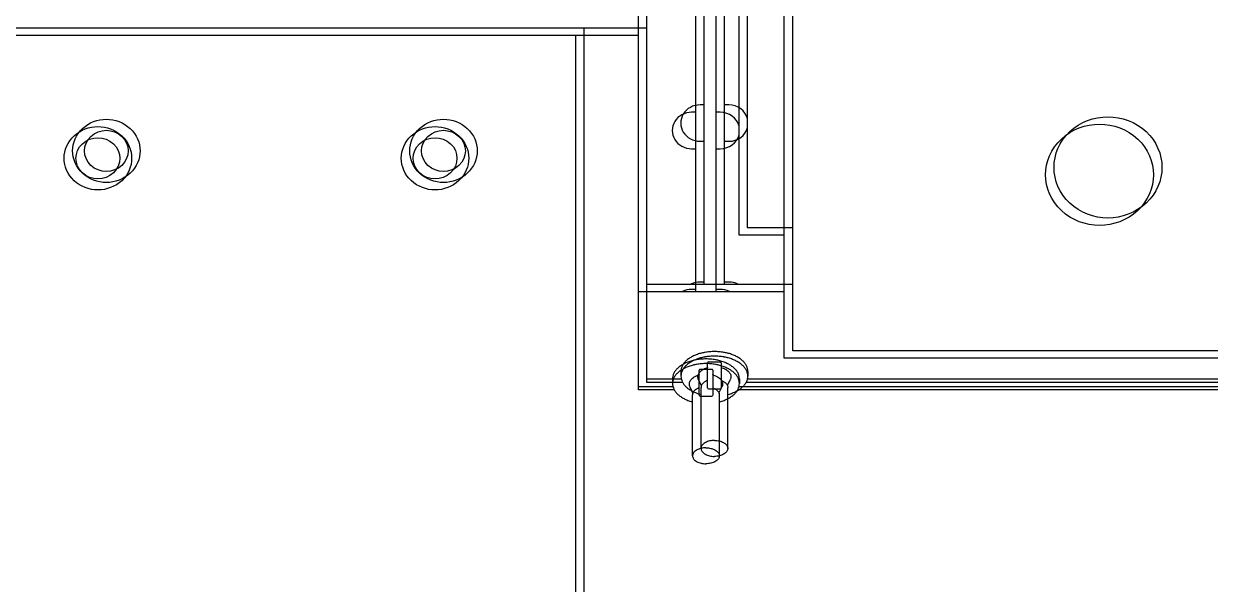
# Model space of a CAD drawing. Header units: inches. Extents: x 4821 to 127877, y 58012 to 433683.
# Drawn here: x 81489.9 to 81967.8, y 384409.9 to 384635.5 of the extents above; entities that cross this region are included whole.
import ezdxf

# ---------------------------------------------------------------- set-up
doc = ezdxf.new("R2010")
doc.units = ezdxf.units.IN
doc.header["$MEASUREMENT"] = 0
for name, color, linetype in [('A-FURN-FIXD', 10, 'Continuous'), ('A-WALL', 53, 'Continuous'), ('Cloums$0$A-COL-HAT', 8, 'Continuous'), ('EMG - ELEC - ID', 26, 'Continuous'), ('NECB-COLUM', 50, 'Continuous')]:
    doc.layers.add(name, color=color, linetype=linetype)

# ---------------------------------------------------------------- blocks, each defined once
blk = doc.blocks.new('COL BASEMT')
at = {"layer": 'Cloums$0$A-COL-HAT'}
h = blk.add_hatch(dxfattribs=at)
h.set_pattern_fill('ANSI31', color=256, scale=500)
h.set_pattern_definition([(45, (1452118.876, 42013.15), (-44.194174, 44.194174), [])])
h.paths.add_polyline_path([(1693546.85, 345625.99), (1693946.85, 345625.99), (1693950.94, 348875.93), (1693546.85, 348875.93)])
h.paths.add_polyline_path([(1688721.85, 335900.88), (1689121.55, 335900.88), (1689121.85, 337327.04), (1693949.19, 337326.96), (1693946.85, 345125.99), (1693546.85, 345125.99), (1693546.85, 337726.97), (1688721.85, 337727.04)])
h.paths.add_polyline_path([(1641271.85, 335200.88), (1640873.67, 335200.88), (1640871.85, 323973.06), (1689121.85, 323973.08), (1689121.4, 335200.88), (1688721.85, 335200.88), (1688721.85, 324373.08), (1641271.85, 324373.06)])
edge = h.paths.add_edge_path()
edge.add_line((1636446.85, 345125.99), (1636046.85, 345125.99))
edge.add_line((1636046.85, 345125.99), (1636049.02, 337698.91))
edge.add_arc((1626263.14, 338211.03), 9799.28, 305.315023, 357.004292, ccw=False)
edge.add_line((1631927.82, 330214.96), (1632171.53, 329896.4))
edge.add_arc((1626336.78, 338141.43), 10100.73, 305.285859, 355.375183)
edge.add_line((1636404.63, 337327), (1640874.01, 337327))
edge.add_line((1640874.01, 337327), (1640873.78, 335900.88))
edge.add_line((1640873.78, 335900.88), (1641271.85, 335900.88))
edge.add_line((1641271.85, 335900.88), (1641271.85, 337725.88))
edge.add_line((1641271.85, 337725.88), (1636446.85, 337725.88))
edge.add_line((1636446.85, 337725.88), (1636446.85, 345125.99))
h.paths.add_polyline_path([(1636046.85, 345625.99), (1636446.85, 345625.99), (1636446.85, 348875.93), (1636048.92, 348875.93)])
blk = doc.blocks.new('A$C0e128a0b')
at = {"layer": 'A-FURN-FIXD'}
for p, q in [((12.64, 1808.84), (12.64, 1329.38)), ((21.73, 1810.96), (21.73, 1315.05)), ((22.74, 1810.78), (22.74, 1314.48)), ((12.64, 1329.38), (-207.41, 1329.38)), ((-26.72, 1314.85), (-26.72, 1329.38)), ((-8.55, 1329.38), (-8.55, 1282.83)), ((19.25, 1315.05), (20.73, 1315.05)), ((-168.04, 1314.85), (-26.72, 1314.85)), ((-8.55, 1307.6), (-207.41, 1307.6)), ((-65.84, 1308.94), (-65.84, 1307.6)), ((-54.23, 1307.6), (-54.23, 1308.94)), ((-9.31, 1308.94), (-9.31, 1307.6)), ((23.75, 1308.52), (21.85, 1309.43)), ((43.79, 1308.64), (24.31, 1308.64)), ((16.18, 1302.48), (16.18, 1306.25)), ((16.44, 1306.52), (24.48, 1306.52)), ((24.74, 1302.48), (24.74, 1306.25)), ((-8.55, 1301.14), (-207.41, 1301.14)), ((-65.84, 1301.14), (-65.84, 1299.79)), ((-54.23, 1299.79), (-54.23, 1301.14)), ((-9.31, 1301.14), (-9.31, 1299.79)), ((24.48, 1302.21), (16.44, 1302.21)), ((23.75, 1300.21), (21.85, 1299.31)), ((43.79, 1300.09), (24.31, 1300.09)), ((19.25, 1293.69), (20.73, 1293.69)), ((21.73, 1293.69), (21.73, 1282.83)), ((22.74, 1294.25), (22.74, 1282.83)), ((22.74, 1282.83), (-211.45, 1282.83)), ((-90.34, 1282.83), (-90.34, 962.95)), ((133.61, 1262.82), (-90.34, 1262.82))]:
    blk.add_line(p, q, dxfattribs=at)
for centre, major_axis, start_param, end_param in [((-45.9, 1430.06), (0, 17.23), 3.926991, 10.210176), ((-60.04, 1308.94), (0, -6.19), 3.38233, 4.712389), ((-60.04, 1308.94), (0, 6.19), -1.570796, -0.240738), ((-3.51, 1308.94), (0, 6.19), 1.080658, 1.570796), ((16.44, 1306.25), (0, -0.269), 3.141593, 4.712389), ((24.49, 1306.25), (0, 0.269), -1.570796, 0), ((-60.04, 1299.79), (0, -6.19), 4.712389, 7.853982), ((-3.51, 1299.79), (0, -6.19), 4.712389, 5.202528), ((16.44, 1302.48), (0, -0.269), 4.712389, 6.283185), ((24.49, 1302.48), (0, 0.269), 3.141593, 4.712389), ((-51.17, 1217.84), (0, -10.77), 0.785398, 7.068583), ((-51.17, 1217.84), (0, 7), 3.926991, 10.210176), ((-51.17, 1110.17), (0, -10.77), 0.785398, 7.068583), ((-51.17, 1110.17), (0, 7), 3.926991, 10.210176)]:
    blk.add_ellipse(centre, major_axis=major_axis, ratio=0.9375, start_param=start_param, end_param=end_param, dxfattribs=at)
for points, knots in [([(19.25, 1315.05), (18.94, 1315.05), (18.32, 1314.97), (17.42, 1314.64), (16.56, 1314.1), (15.76, 1313.36), (15.04, 1312.43), (14.4, 1311.35), (13.86, 1310.13), (13.45, 1308.87), (13.25, 1308.01), (13.17, 1307.6)], [0, 0, 0, 0, 0.904032, 1.834111, 2.812235, 3.853811, 4.966974, 6.153135, 7.408055, 8.722997, 9.874832, 9.874832, 9.874832, 9.874832]), ([(20.73, 1315.05), (20.43, 1315.05), (19.81, 1314.97), (18.91, 1314.64), (18.05, 1314.1), (17.25, 1313.36), (16.52, 1312.43), (15.88, 1311.35), (15.34, 1310.13), (14.93, 1308.87), (14.73, 1308.01), (14.66, 1307.6)], [0, 0, 0, 0, 0.904032, 1.834111, 2.812235, 3.853811, 4.966974, 6.153135, 7.408055, 8.722997, 9.874832, 9.874832, 9.874832, 9.874832]), ([(21.73, 1314.92), (21.7, 1314.92), (21.37, 1315.01), (21.03, 1315.05), (20.73, 1315.05)], [0, 0, 0, 0, 0.0943307, 0.9983626, 0.9983626, 0.9983626, 0.9983626]), ([(26.57, 1308.64), (26.56, 1308.7), (26.42, 1309.21), (26.12, 1310.13), (25.58, 1311.35), (24.94, 1312.43), (24.21, 1313.36), (23.41, 1314.1), (22.58, 1314.62), (22, 1314.84), (21.73, 1314.92)], [0, 0, 0, 0, 0.154445, 1.469388, 2.724308, 3.910469, 5.023631, 6.065207, 7.043331, 7.879563, 7.879563, 7.879563, 7.879563]), ([(13.17, 1307.6), (13.16, 1307.53), (13.06, 1306.96), (12.92, 1305.88), (12.88, 1304.88), (12.88, 1304.37)], [0, 0, 0, 0, 0.211178, 1.60721, 3.02025, 3.02025, 3.02025, 3.02025]), ([(14.66, 1307.6), (14.64, 1307.53), (14.54, 1306.96), (14.43, 1306.11), (14.38, 1305.34), (14.37, 1305.06)], [0, 0, 0, 0, 0.211178, 1.60721, 2.379528, 2.379528, 2.379528, 2.379528]), ([(18.04, 1306.79), (18.12, 1307.03), (18.22, 1307.3), (18.34, 1307.56), (18.36, 1307.6)], [0, 0, 0, 0, 0.6948205, 0.8177623, 0.8177623, 0.8177623, 0.8177623]), ([(18.36, 1307.6), (18.44, 1307.77), (18.63, 1308.14), (18.99, 1308.64), (19.41, 1309.07), (19.88, 1309.39), (20.37, 1309.59), (20.87, 1309.67), (21.37, 1309.62), (21.7, 1309.51), (21.85, 1309.43)], [0, 0, 0, 0, 0.537463, 1.159041, 1.740033, 2.282308, 2.793111, 3.285485, 3.776302, 4.28288, 4.28288, 4.28288, 4.28288]), ([(22.11, 1306.52), (22.12, 1306.56), (22.21, 1306.8), (22.37, 1307.18), (22.56, 1307.49), (22.64, 1307.61)], [0, 0, 0, 0, 0.094235, 0.742888, 1.140275, 1.140275, 1.140275, 1.140275]), ([(22.64, 1307.61), (22.68, 1307.67), (22.84, 1307.88), (23.15, 1308.2), (23.59, 1308.5), (23.99, 1308.62), (24.23, 1308.64), (24.31, 1308.64)], [0, 0, 0, 0, 0.205078, 0.758152, 1.267138, 1.744819, 1.978554, 1.978554, 1.978554, 1.978554]), ([(41.24, 1304.37), (41.24, 1304.63), (41.27, 1305.15), (41.39, 1305.91), (41.6, 1306.61), (41.88, 1307.24), (42.23, 1307.78), (42.63, 1308.2), (43.07, 1308.5), (43.47, 1308.62), (43.71, 1308.64), (43.79, 1308.64)], [0, 0, 0, 0, 0.730753, 1.446856, 2.134806, 2.78346, 3.385395, 3.938469, 4.447456, 4.925136, 5.158871, 5.158871, 5.158871, 5.158871]), ([(43.79, 1308.64), (43.87, 1308.64), (44.11, 1308.62), (44.51, 1308.5), (44.95, 1308.2), (45.35, 1307.78), (45.7, 1307.24), (45.98, 1306.61), (46.18, 1305.91), (46.31, 1305.15), (46.34, 1304.63), (46.34, 1304.37)], [0, 0, 0, 0, 0.233735, 0.711416, 1.220402, 1.773477, 2.375412, 3.024065, 3.712015, 4.428118, 5.158871, 5.158871, 5.158871, 5.158871]), ([(12.88, 1304.37), (12.88, 1303.86), (12.92, 1302.85), (13.06, 1301.78), (13.16, 1301.21), (13.17, 1301.14)], [0, 0, 0, 0, 1.41304, 2.809072, 3.02025, 3.02025, 3.02025, 3.02025]), ([(14.37, 1303.67), (14.38, 1303.4), (14.43, 1302.62), (14.54, 1301.78), (14.64, 1301.21), (14.66, 1301.14)], [0, 0, 0, 0, 0.767032, 2.163065, 2.374243, 2.374243, 2.374243, 2.374243]), ([(18.04, 1306.79), (18.03, 1306.77), (18.01, 1306.71), (17.97, 1306.63), (17.91, 1306.56), (17.85, 1306.52), (17.82, 1306.52)], [0, 0, 0, 0, 0.0690846, 0.1655067, 0.246998, 0.3476593, 0.3476593, 0.3476593, 0.3476593]), ([(41.24, 1304.37), (41.24, 1304.11), (41.27, 1303.59), (41.39, 1302.83), (41.6, 1302.13), (41.88, 1301.49), (42.23, 1300.96), (42.63, 1300.53), (43.07, 1300.24), (43.47, 1300.11), (43.71, 1300.09), (43.79, 1300.09)], [0, 0, 0, 0, 0.730753, 1.446856, 2.134806, 2.78346, 3.385395, 3.938469, 4.447456, 4.925136, 5.158871, 5.158871, 5.158871, 5.158871]), ([(43.79, 1300.09), (43.87, 1300.09), (44.11, 1300.11), (44.51, 1300.24), (44.95, 1300.53), (45.35, 1300.96), (45.7, 1301.49), (45.98, 1302.13), (46.18, 1302.83), (46.31, 1303.59), (46.34, 1304.11), (46.34, 1304.37)], [0, 0, 0, 0, 0.233735, 0.711416, 1.220402, 1.773477, 2.375412, 3.024065, 3.712015, 4.428118, 5.158871, 5.158871, 5.158871, 5.158871]), ([(13.17, 1301.14), (13.25, 1300.73), (13.45, 1299.87), (13.86, 1298.6), (14.4, 1297.38), (15.04, 1296.3), (15.76, 1295.38), (16.56, 1294.64), (17.42, 1294.1), (18.32, 1293.76), (18.94, 1293.69), (19.25, 1293.69)], [0, 0, 0, 0, 1.151834, 2.466777, 3.721697, 4.907858, 6.02102, 7.062597, 8.04072, 8.9708, 9.874832, 9.874832, 9.874832, 9.874832]), ([(14.66, 1301.14), (14.73, 1300.73), (14.93, 1299.87), (15.34, 1298.6), (15.88, 1297.38), (16.52, 1296.3), (17.25, 1295.38), (18.05, 1294.64), (18.91, 1294.1), (19.81, 1293.76), (20.43, 1293.69), (20.73, 1293.69)], [0, 0, 0, 0, 1.151834, 2.466777, 3.721697, 4.907858, 6.02102, 7.062597, 8.04072, 8.9708, 9.874832, 9.874832, 9.874832, 9.874832]), ([(17.82, 1302.21), (17.85, 1302.21), (17.91, 1302.18), (17.97, 1302.11), (18.01, 1302.03), (18.03, 1301.97), (18.04, 1301.95)], [0, 0, 0, 0, 0.0987649, 0.1795906, 0.275414, 0.347771, 0.347771, 0.347771, 0.347771]), ([(18.36, 1301.13), (18.34, 1301.17), (18.22, 1301.44), (18.12, 1301.71), (18.04, 1301.95)], [0, 0, 0, 0, 0.1233481, 0.8177742, 0.8177742, 0.8177742, 0.8177742]), ([(21.85, 1299.31), (21.7, 1299.23), (21.37, 1299.12), (20.87, 1299.07), (20.37, 1299.14), (19.88, 1299.34), (19.42, 1299.67), (18.99, 1300.1), (18.63, 1300.6), (18.44, 1300.96), (18.36, 1301.13)], [0, 0, 0, 0, 0.505368, 0.995061, 1.487067, 1.998144, 2.541109, 3.122954, 3.745297, 4.282872, 4.282872, 4.282872, 4.282872]), ([(21.73, 1293.82), (22, 1293.89), (22.58, 1294.11), (23.41, 1294.64), (24.21, 1295.38), (24.94, 1296.3), (25.58, 1297.38), (26.12, 1298.6), (26.42, 1299.53), (26.56, 1300.04), (26.57, 1300.09)], [0, 0, 0, 0, 0.836232, 1.814356, 2.855932, 3.969094, 5.155255, 6.410175, 7.725118, 7.879563, 7.879563, 7.879563, 7.879563]), ([(22.11, 1302.21), (22.12, 1302.18), (22.21, 1301.93), (22.37, 1301.56), (22.56, 1301.25), (22.64, 1301.13)], [0, 0, 0, 0, 0.094235, 0.742888, 1.140275, 1.140275, 1.140275, 1.140275]), ([(22.64, 1301.13), (22.68, 1301.07), (22.84, 1300.86), (23.15, 1300.53), (23.59, 1300.24), (23.99, 1300.11), (24.23, 1300.09), (24.31, 1300.09)], [0, 0, 0, 0, 0.205078, 0.758152, 1.267138, 1.744819, 1.978554, 1.978554, 1.978554, 1.978554]), ([(20.73, 1293.69), (21.03, 1293.69), (21.37, 1293.73), (21.7, 1293.81), (21.73, 1293.82)], [0, 0, 0, 0, 0.9040319, 0.9983626, 0.9983626, 0.9983626, 0.9983626])]:
    blk.add_open_spline(points, degree=3, knots=knots, dxfattribs=at)
for points in [[(14.37, 1305.06), (14.36, 1304.83), (14.36, 1304.6), (14.36, 1304.37)], [(14.36, 1304.37), (14.36, 1304.14), (14.36, 1303.9), (14.37, 1303.67)]]:
    blk.add_open_spline(points, degree=3, dxfattribs=at)

msp = doc.modelspace()

# ---------------------------------------------------------------- hatches: boundary and pattern name
at = {"layer": 'A-WALL'}
h = msp.add_hatch(dxfattribs=at)
h.set_pattern_fill('ANSI36', color=3, scale=250)
h.set_pattern_definition([(45, (-1206225.3, -363005.7), (420.9495, 1543.4815), [1984.375, -396.875, 0, -396.875])])
h.paths.add_polyline_path([(86321.51, 396060.39), (78773.72, 396060.36), (78773.72, 379510.37), (86321.51, 379510.37)])
h.paths.add_polyline_path([(35926.89, 396110.37), (28823.73, 396110.37), (28823.73, 387310.43), (35926.89, 387310.43)])
h = msp.add_hatch(dxfattribs=at)
h.set_pattern_fill('ANSI36', color=3, scale=250)
h.set_pattern_definition([(45, (-1206228.7, -363008.7), (420.9495, 1543.4815), [1984.375, -396.875, 0, -396.875])])
h.paths.add_polyline_path([(86318.11, 396057.41), (78770.32, 396057.38), (78770.32, 379507.39), (86318.11, 379507.39)])
h.paths.add_polyline_path([(35923.49, 396107.39), (28820.33, 396107.39), (28820.33, 387307.45), (35923.49, 387307.44)])

# ---------------------------------------------------------------- block references
at = {"layer": 'EMG - ELEC - ID', "xscale": 1.260932877019967, "yscale": 1.260932877019967, "zscale": 1.260932877019967, "rotation": 270.0008681710996}
for p in [(80123.35, 384519.79), (80119.95, 384516.81)]:
    msp.add_blockref('A$C0e128a0b', p, dxfattribs=at)
at = {"layer": 'NECB-COLUM'}
for p in [(-1607626.53, 42181.46), (-1607623.13, 42184.44)]:
    msp.add_blockref('COL BASEMT', p, dxfattribs=at)

doc.saveas('drawing.dxf')
